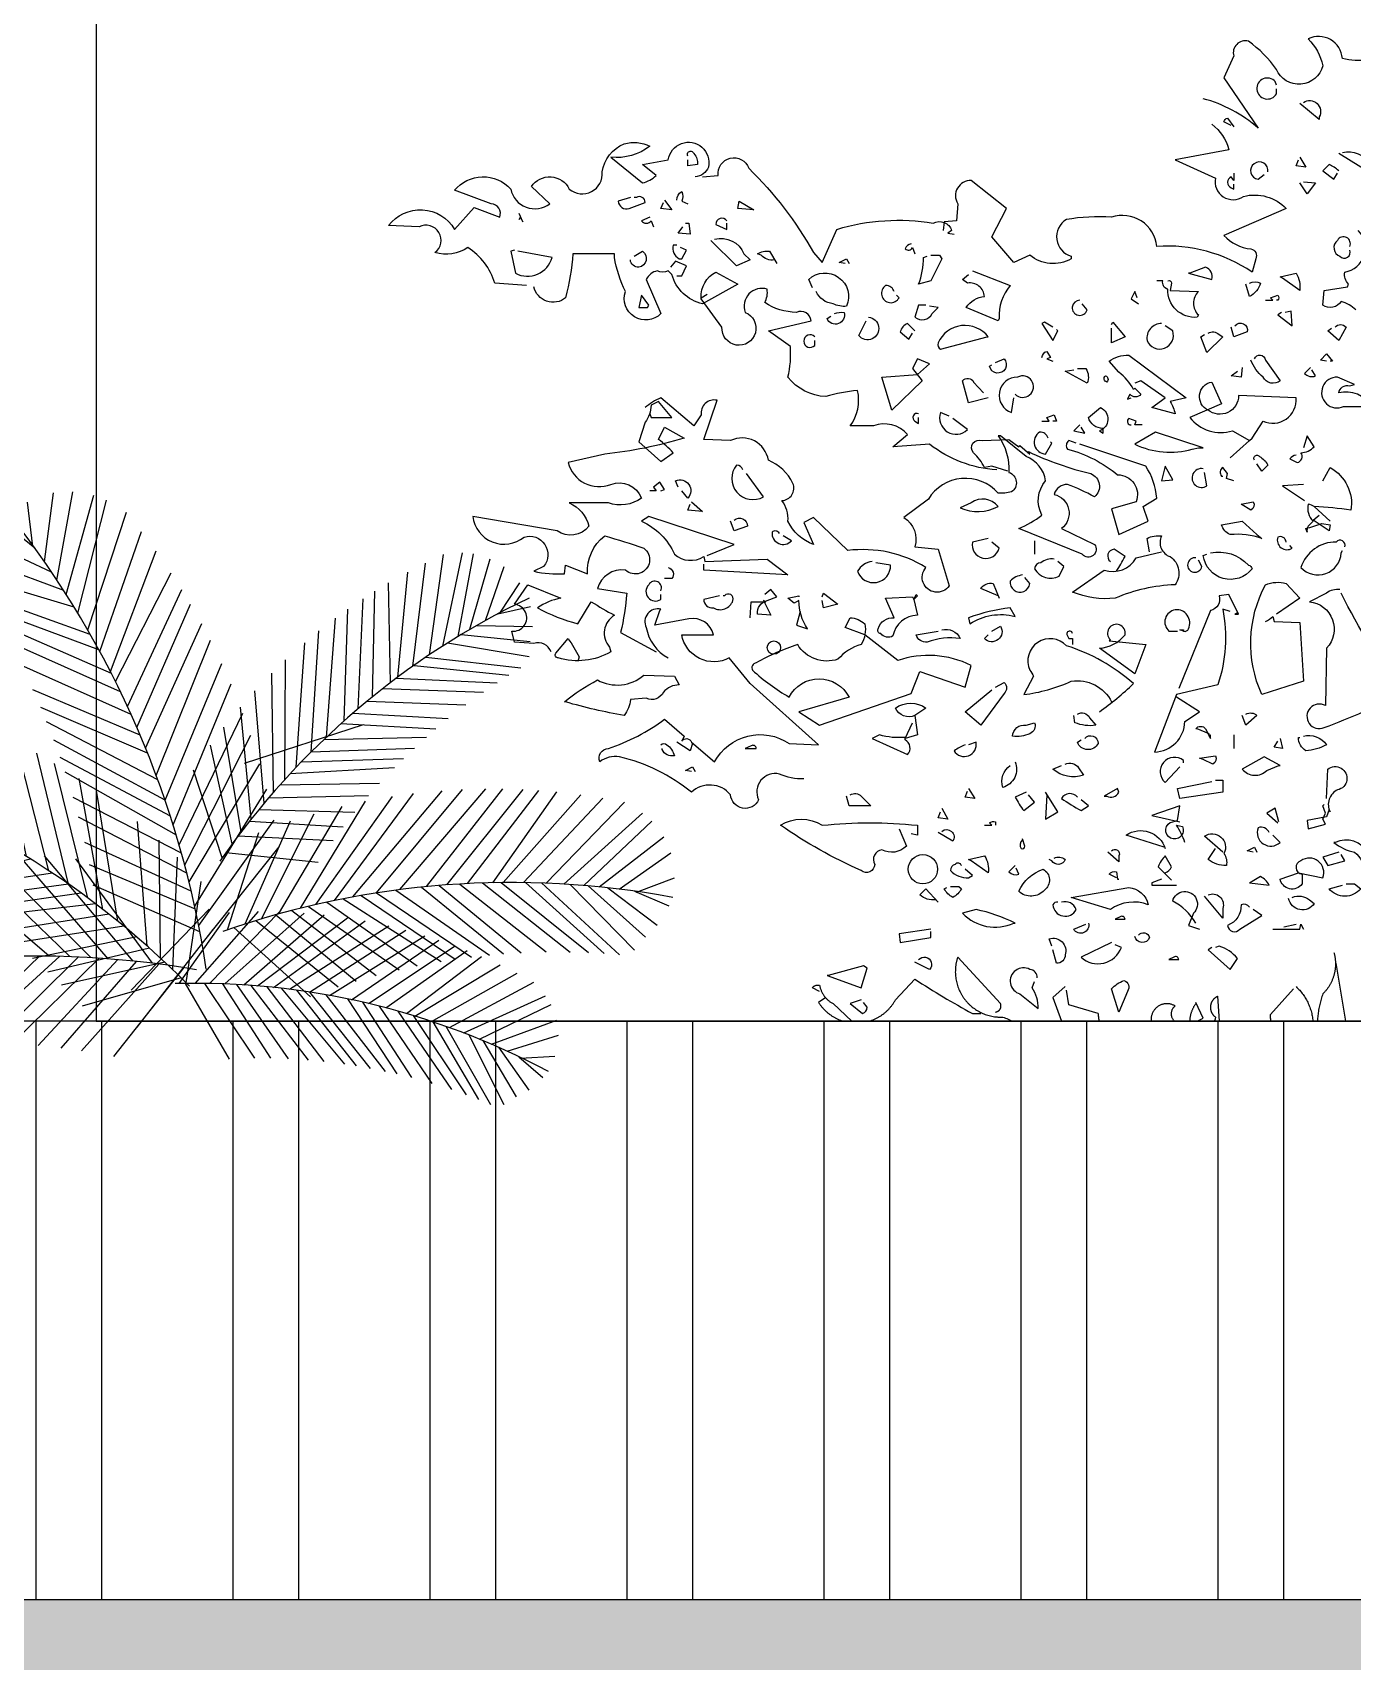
# Model space of a CAD drawing. Header units: millimetres. Extents: x -100356 to 314685, y 446 to 1273965.
# Drawn here: x 204321 to 206834, y 121486 to 124587 of the extents above; entities that cross this region are included whole.
import ezdxf
from ezdxf.xclip import XClip

# ---------------------------------------------------------------- set-up
doc = ezdxf.new("R2010")
doc.units = ezdxf.units.MM
doc.header["$XCLIPFRAME"] = 2
doc.linetypes.add('section$0$CENTER', pattern=[2, 1.25, -0.25, 0.25, -0.25])
for name, color, linetype, lineweight in [('@LOUVER', 35, 'Continuous', 13), ('section$0$A-_FLORLEVL_E', 7, 'Continuous', 5), ('section$0$NKC_TRUC', 8, 'section$0$CENTER', 13)]:
    doc.layers.add(name, color=color, linetype=linetype, lineweight=lineweight)
doc.layers.add('NAM', color=3, linetype='Continuous')
doc.layers.add('section$0$植栽2', color=74, linetype='Continuous')

# ---------------------------------------------------------------- blocks, each defined once
blk = doc.blocks.new('section$0$grid section')
at = {"layer": 'section$0$NKC_TRUC', "ltscale": 300}
blk.add_line((-141943.9, 93800), (0, 93800), dxfattribs=at)
blk = doc.blocks.new('section$0$A$C07C5541A')
for points in [[(1479.7, 2027.7), (1499.6, 2062.6, 0.4142), (1451.5, 2065.9), (1423.2, 2112.4), (1444.8, 2115.8, 0.632828), (1444.8, 2147.3, -0.40065), (1395, 2178.9, 0.39888), (1363.4, 2155.6, -0.226822), (1297, 2144, 0.526016), (1250.5, 2170.6, -0.14093), (1270.4, 2134, -0.7155), (1207.3, 2129, 0.08844), (1169.1, 2167.2, 0.586365), (1149.2, 2147.3), (1135.9, 2117.4), (1182.4, 2049.3, 0.11319), (1107.7, 2089.2)], [(1207.3, 2107.5), (1205.7, 2112.4, 3.111221), (1207.3, 2095.8), (1207.3, 2102.5)], [(1243.9, 2084.2, -0.780762), (1265.5, 2064.3), (1265.5, 2061), (1238.9, 2082.5)], [(1145.9, 2052.6), (1135.9, 2057.6, -0.333328), (1140.9, 2062.6), (1149.2, 2051)], [(1119.3, 2054.3, -0.180573), (1142.6, 2019.4), (1069.5, 2006.1), (1124.3, 1981.2, 0.677032), (1162.5, 1956.3, -0.272293), (1220.6, 1939.7), (1135.9, 1903.2, 0.183273), (1172.5, 1884.9, -0.5), (1179.1, 1871.6), (1174.1, 1853.4, 0.168274), (1044.6, 1888.2, 0.47821), (983.1, 1928.1, 0.058609), (921.7, 1924.8, 0.658524), (928.3, 1875), (928.3, 1871.6, -0.321259), (871.9, 1876.6), (850.3, 1866.6), (820.4, 1901.5), (840.3, 1939.7), (792.2, 1977.9, 0.593628), (773.9, 1946.4), (772.2, 1923.1), (755.6, 1921.5), (754, 1909.8)], [(187.7, 1835.1), (144.5, 1838.4, 0.18132), (107.9, 1886.6, -0.222809), (63.1, 1879.9, 0.92424), (41.5, 1914.8), (0, 1916.5, -0.535751), (89.7, 1911.5), (116.3, 1941.4), (151.1, 1928.1, 0.514618), (139.5, 1946.4), (89.7, 1964.6, -0.456436), (166.1, 1966.3, 0.554962), (219.2, 1946.4), (194.3, 1969.6, -0.578247), (245.8, 1966.3, 0.670883), (290.6, 1989.5, -0.267303), (320.5, 2027.7, -0.193405), (355.4, 2024.4, -0.188828), (302.3, 2009.5), (345.4, 1974.6, 0.119873), (363.7, 1984.6), (345.4, 1999.5), (380.3, 2006.1, -1.034943), (435.1, 1996.2, -0.28447), (416.8, 1982.9)], [(406.9, 2011.1, -1.132782), (415.2, 2014.5, -0.21463), (420.2, 1999.5), (406.9, 1997.8), (406.9, 2006.1)], [(1297, 2016.1, -0.293701), (1335.2, 2001.2), (1343.5, 1996.2, -0.309357), (1321.9, 1996.2), (1292, 2014.5)], [(426.8, 1982.9), (448.4, 1984.6, -0.897705), (489.9, 1994.5, -0.070908), (577.9, 1879.9), (589.6, 1866.6), (609.5, 1911.5, -0.115967), (740.7, 1919.8, -0.489075), (765.6, 1909.8), (760.6, 1906.5), (768.9, 1904.8)], [(1195.7, 1989.5, 2.442245), (1182.4, 1979.6), (1190.7, 1986.2)], [(1292, 1991.2, 0.090164), (1278.8, 1999.5), (1270.4, 1991.2), (1285.4, 1979.6), (1290.4, 1987.9)], [(1149.2, 1987.9), (1149.2, 1977.9), (1145.9, 1982.9, 0.672394), (1145.9, 1968), (1149.2, 1966.3), (1149.2, 1972.9)], [(328.8, 1954.7), (312.2, 1949.7, 0.461777), (327.2, 1939.7), (348.8, 1948, 0.618027), (337.1, 1954.7), (333.8, 1954.7)], [(391.9, 1951.3, -0.276978), (398.6, 1963, -0.265564), (398.6, 1949.7), (406.9, 1946.4)], [(1315.3, 1801.9, 0.120438), (1295.4, 1813.5, -0.439896), (1270.4, 1808.5), (1272.1, 1828.5), (1303.7, 1833.4), (1305.3, 1836.8, -0.236053), (1300.3, 1853.4, 0.610992), (1318.6, 1909.8, -0.169403)], [(355.4, 1928.1), (343.8, 1923.1, 0.5), (357.1, 1923.1), (360.4, 1914.8)], [(460, 1923.1, 0.741867), (445.1, 1918.1), (460, 1911.5), (460, 1919.8)], [(171.1, 1883.3), (166.1, 1881.6), (172.7, 1851.7, 0.471497), (222.5, 1873.3), (176, 1881.6)], [(391.9, 1889.9), (386.9, 1889.9, 0.362045), (395.3, 1871.6), (398.6, 1871.6), (405.2, 1883.3), (396.9, 1886.6)], [(443.4, 1898.2, -0.369919), (483.3, 1878.3), (491.6, 1870), (473.3, 1861.7), (438.4, 1896.5)], [(710.8, 1891.6, 0.343094), (702.5, 1884.9, 0.489075), (712.4, 1886.6), (715.8, 1878.3)], [(1307, 1888.2, 0.967209), (1290.4, 1896.5, 0.602081), (1293.7, 1875, 0.854492), (1307, 1883.3)], [(425.1, 1818.5, -0.294952), (445.1, 1853.4), (475, 1836.8), (426.8, 1810.2, -0.272903), (385.3, 1850), (380.3, 1855, -0.224854), (365.4, 1855, 0.236053), (350.4, 1843.4), (370.3, 1796.9, -0.799362), (322.2, 1826.8, -0.076996), (307.2, 1873.3), (307.2, 1878.3), (250.8, 1878.3, -0.045212), (240.8, 1818.5, -0.563461), (197.6, 1833.4)], [(333.8, 1875), (345.4, 1881.6, -0.677032), (340.4, 1860, -0.4142), (328.8, 1870)], [(524.8, 1870, -0.265564), (506.5, 1876.6), (501.5, 1878.3, -0.162277), (518.1, 1881.6), (528.1, 1865)], [(737.4, 1876.6), (749, 1876.6), (752.3, 1871.6), (737.4, 1841.7), (720.8, 1836.8, 0.088013), (727.4, 1873.3), (732.4, 1875)], [(576.3, 1831.8), (571.3, 1843.4, -0.817078), (622.8, 1806.9, -0.140045), (604.5, 1810.2, -0.257141), (581.3, 1826.8)], [(793.8, 1855), (845.3, 1835.1, 0.200378), (830.4, 1790.3), (828.7, 1786.9), (785.5, 1805.2, -0.236053), (810.4, 1820.1, 0.432068), (787.2, 1838.4), (780.5, 1843.4), (788.8, 1850)], [(1059.5, 1841.7, -0.618027), (1064.5, 1838.4), (1062.9, 1828.5), (1101.1, 1826.8, 0.422043), (1101.1, 1795.2), (1099.4, 1791.9, -0.447098), (1059.5, 1830.1, -0.4142), (1052.9, 1841.7), (1044.6, 1841.7)], [(1089.4, 1851.7), (1087.8, 1851.7), (1119.3, 1843.4, 0.4142), (1111, 1860), (1089.4, 1851.7)], [(1170.8, 1838.4, -0.224854), (1185.8, 1838.4, -0.190704), (1170.8, 1820.1), (1165.8, 1836.8)], [(1215.6, 1845.1), (1212.3, 1846.7), (1233.9, 1851.7, -0.18132), (1238.9, 1828.5), (1215.6, 1845.1)], [(827, 1584.3, -0.149078), (735.7, 1619.2, -0.00444), (685.9, 1615.9), (705.8, 1632.5, 0.319336), (659.3, 1644.1), (627.8, 1644.1, 0.219635), (637.7, 1692.3, 0.051575), (594.5, 1684, -0.218246), (543.1, 1710.5, 0.076462), (546.4, 1752.1), (516.5, 1773.6), (574.6, 1786.9, 0.514618), (554.7, 1798.6, -0.140793), (511.5, 1811.8, 0.162277), (514.8, 1830.1, 0.621933), (484.9, 1798.6, -1.976807), (453.4, 1778.6), (425.1, 1816.8), (425.1, 1818.5), (433.4, 1823.5)], [(687.5, 1826.8, 0.355026), (675.9, 1835.1, 1.285156), (694.2, 1818.5), (690.9, 1821.8)], [(1192.4, 1815.2), (1202.4, 1815.2), (1199, 1818.5), (1209, 1821.8, -0.5), (1209, 1815.2), (1207.3, 1815.2)], [(606.2, 1796.9, -0.123093), (619.4, 1798.6, -0.962967), (596.2, 1790.3), (601.2, 1793.6)], [(730.7, 1808.5), (720.8, 1808.5), (715.8, 1791.9, 0.482147), (739, 1796.9), (747.3, 1805.2), (735.7, 1806.9)], [(940, 1815.2, 2), (949.9, 1801.9), (943.3, 1810.2)], [(652.7, 1791.9, -1.503723), (639.4, 1767), (649.3, 1786.9)], [(715.8, 1773.6), (705.8, 1783.6, 0.236053), (695.8, 1772), (707.5, 1762), (712.4, 1770.3)], [(813.8, 1765.3), (815.4, 1765.3, 0.568604), (747.3, 1757, 0.4142), (750.6, 1748.7), (813.8, 1765.3)], [(1051.2, 1783.6, 0.45929), (1031.3, 1760.4, 0.975906), (1066.2, 1773.6), (1056.2, 1780.3)], [(1150.9, 1780.3, -0.819794), (1167.5, 1772), (1149.2, 1765.3), (1145.9, 1778.6)], [(1287.1, 1778.6, -0.449051), (1302, 1778.6), (1292, 1760.4), (1277.1, 1773.6), (1282.1, 1777)], [(579.6, 1765.3, 2.578323), (579.6, 1753.7), (579.6, 1760.4)], [(1114.3, 1770.3, -0.323349), (1129.3, 1768.7), (1134.3, 1765.3), (1112.7, 1743.8), (1104.4, 1765.3), (1109.4, 1768.7)], [(825.4, 1730.5), (837, 1735.5, -1.333328), (817.1, 1725.5), (820.4, 1727.1)], [(888.5, 1737.1, -0.343094), (895.1, 1745.4), (900.1, 1737.1), (895.1, 1735.5), (903.4, 1732.1)], [(1014.7, 1695.6), (1013, 1693.9, 0.099014), (993.1, 1717.2), (979.8, 1732.1, -0.17128), (1006.4, 1740.4), (1084.4, 1682.3), (1062.9, 1677.3, -0.07106), (1069.5, 1660.7), (1037.9, 1669), (1056.2, 1682.3), (1023, 1705.6), (1014.7, 1702.2)], [(1177.4, 1735.5, -0.780762), (1192.4, 1733.8), (1212.3, 1705.6, -0.482147), (1189.1, 1710.5, -0.128281), (1172.5, 1733.8)], [(815.4, 1682.3), (788.8, 1675.7), (780.5, 1705.6, -0.548935), (795.5, 1703.9), (808.8, 1689)], [(851.9, 1687.3, 2), (855.3, 1710.5, 0.855453), (847, 1662.4), (850.3, 1682.3)], [(936.6, 1722.2), (948.3, 1722.2, -0.242432), (949.9, 1702.2), (920, 1718.8), (931.7, 1720.5)], [(976.5, 1703.9, -0.618027), (974.8, 1712.2, -0.618027), (976.5, 1703.9)], [(1253.8, 1723.8), (1245.5, 1715.5, 0.302765), (1260.5, 1712.2), (1255.5, 1720.5)], [(1313.6, 1700.6), (1290.4, 1710.5, 1.275894), (1298.7, 1670.7), (1336.9, 1670.7, 0.324829), (1292, 1689, -0.439896), (1307, 1698.9), (1313.6, 1700.6)], [(1014.7, 1695.6), (1023, 1687.3, -0.489075), (1008.1, 1687.3), (1004.7, 1680.6), (1009.7, 1682.3)], [(1114.3, 1665.7, -0.730225), (1119.3, 1703.9), (1132.6, 1674), (1089.4, 1655.7, 0.310577), (1147.6, 1637.5), (1170.8, 1624.2), (1174.1, 1627.5), (1189.1, 1650.8, 0.580322), (1233.9, 1682.3), (1155.9, 1685.6, -0.629608), (1114.3, 1665.7)], [(355.4, 1660.7), (357.1, 1655.7), (385.3, 1655.7), (367, 1677.3), (357.1, 1672.3, -0.15036), (348.8, 1649.1), (340.4, 1622.5), (370.3, 1596), (386.9, 1607.6, 0.055374), (367, 1625.8), (375.3, 1642.5), (401.9, 1627.5, -0.047333), (293.9, 1605.9), (244.1, 1594.3, 0.443146), (302.3, 1564.4, -0.4142), (343.8, 1546.1, -0.249512), (298.9, 1539.5), (245.8, 1539.5, -0.232986), (272.4, 1507.9, -0.401794), (229.2, 1501.3), (114.6, 1521.2, 0.594254), (184.3, 1493, -0.75), (210.9, 1453.1), (197.6, 1446.5, 0.076462), (239.1, 1443.2), (240.8, 1454.8), (270.7, 1443.2, -0.250702), (293.9, 1494.6, -0.017838), (347.1, 1478, -1.06012), (322.2, 1448.1, 0.374222), (284, 1423.2), (323.8, 1416.6, -0.040161), (315.5, 1363.4), (363.7, 1336.9)], [(842, 1582.7), (820.4, 1589.3), (810.4, 1587.6, 0.08429), (795.5, 1607.6, -0.803635), (807.1, 1624.2), (843.6, 1625.8), (856.9, 1615.9), (858.6, 1617.5), (871.9, 1605.9), (870.2, 1609.2, 0.051575), (954.9, 1579.3, -0.573578), (959.9, 1547.8, 0.04158), (923.4, 1564.4, 0.367569), (905.1, 1551.1, -0.631073), (915.1, 1504.6), (959.9, 1483, -1), (943.3, 1469.7), (856.9, 1504.6, 0.062256), (888.5, 1522.9, -0.318115), (893.5, 1569.4, 0.270126), (866.9, 1602.6), (832, 1630.8), (828.7, 1630.8, -0.17128), (843.6, 1581, -0.618027), (847, 1554.4, -0.082748), (828.7, 1552.8, 0.506699), (734, 1544.5), (700.8, 1519.6, -0.333328), (715.8, 1479.7), (747.3, 1476.4), (762.3, 1426.6, -1.053284), (730.7, 1451.5, 0.173203), (624.4, 1474.7), (577.9, 1519.6), (564.6, 1512.9), (577.9, 1483, -0.202301), (543.1, 1514.6, 0.178345), (534.8, 1542.8, 0.535172), (549.7, 1566.1, 0.178864), (516.5, 1597.6, 0.5), (465, 1624.2), (428.5, 1625.8), (446.7, 1679, 0.528015), (425.1, 1659.1), (415.2, 1644.1), (370.3, 1682.3, 0.078461), (348.8, 1669)], [(762.3, 1657.4), (750.6, 1662.4, 0.789307), (787.2, 1639.1), (767.3, 1654.1)], [(971.5, 1640.8, -0.339493), (951.6, 1655.7), (968.2, 1669, -0.683197), (966.5, 1637.5), (971.5, 1634.1), (971.5, 1640.8)], [(720.8, 1660.7, 0.953506), (715.8, 1650.8), (720.8, 1647.4), (720.8, 1655.7)], [(1024.7, 1645.8), (1014.7, 1645.8), (1016.4, 1650.8), (1006.4, 1654.1, 0.618027), (1008.1, 1645.8), (1009.7, 1645.8)], [(896.8, 1627.5, 0.355026), (885.2, 1635.8, 0.727982), (893.5, 1605.9), (901.8, 1620.9), (900.1, 1622.5)], [(935, 1620.9), (925, 1624.2, 0.442368), (923.4, 1612.6, -0.106598), (991.4, 1577.7, -0.5336), (1016.4, 1541.1), (983.1, 1531.2), (993.1, 1496.3), (1033, 1514.6), (1026.3, 1534.5), (1044.6, 1546.1, 0.126938), (1029.6, 1589.3), (940, 1619.2)], [(1101.1, 1614.2), (1107.7, 1614.2), (1042.9, 1635.8), (1014.7, 1619.2, 0.179413), (1092.8, 1612.6), (1101.1, 1614.2)], [(1233.9, 1604.3, 0.236053), (1225.6, 1599.3), (1235.6, 1594.3, 0.535172), (1240.6, 1607.6, 0.184647), (1258.8, 1615.9), (1248.9, 1630.8), (1243.9, 1614.2)], [(1177.4, 1597.6, -1), (1184.1, 1602.6, -0.155243), (1195.7, 1591), (1187.4, 1582.7), (1180.8, 1592.6)], [(481.6, 1584.3, 0.343094), (473.3, 1591, 0.834564), (509.8, 1547.8), (486.6, 1579.3)], [(1107.7, 1586, 1.49321), (1112.7, 1562.7), (1109.4, 1581)], [(1149.2, 1569.4), (1139.3, 1572.7), (1140.9, 1579.3), (1134.3, 1587.6, 0.442368), (1132.6, 1576), (1134.3, 1576)], [(1270.4, 1569.4), (1280.4, 1587.6, -0.316086), (1308.6, 1529.5, 0.02652), (1258.8, 1534.5, 0.07106), (1250.5, 1537.8, 0.265564), (1257.2, 1514.6), (1250.5, 1507.9, 0.162277), (1248.9, 1499.6), (1247.2, 1504.6, 0.015137), (1268.8, 1511.3), (1280.4, 1509.6), (1278.8, 1501.3), (1257.2, 1516.2), (1265.5, 1522.9)], [(393.6, 1561.1), (390.3, 1569.4, -0.838196), (406.9, 1546.1), (398.6, 1556.1)], [(777.2, 1532.8, 0.224854), (828.7, 1534.5, 0.4142), (792.2, 1539.5), (777.2, 1532.8)], [(1159.2, 1537.8), (1175.8, 1541.1, -0.4142), (1172.5, 1529.5), (1159.2, 1537.8)], [(433.4, 1468.1), (470, 1483), (353.7, 1521.2), (343.8, 1514.6, -0.189194), (388.6, 1469.7, 0.331253), (428.5, 1466.4), (430.1, 1459.8), (514.8, 1463.1), (543.1, 1441.5), (428.5, 1448.1), (428.5, 1456.4)], [(470, 1516.2, -0.630219), (488.3, 1507.9), (470, 1501.3), (465, 1514.6)], [(1180.8, 1496.3), (1187.4, 1491.3, 0.105927), (1144.2, 1496.3, -0.219635), (1132.6, 1509.6), (1160.8, 1514.6), (1180.8, 1496.3)], [(531.4, 1498, 0.489075), (521.5, 1499.6, 0.716583), (548, 1488), (536.4, 1494.6)], [(815.4, 1491.3), (793.8, 1486.3, 0.968002), (830.4, 1478), (820.4, 1486.3)], [(1034.6, 1473.1), (1031.3, 1491.3, -0.140045), (1051.2, 1494.6, 0.45993), (1062.9, 1466.4, -0.419449), (1069.5, 1428.2, 0.092926), (988.1, 1409.9, -0.129364), (930, 1418.3), (973.2, 1448.1, 0.362045), (1016.4, 1464.8), (1051.2, 1473.1)], [(1220.6, 1486.3, 0.5), (1209, 1493, 0.703491), (1228.9, 1478), (1225.6, 1481.4)], [(1300.3, 1479.7, 0.831802), (1288.7, 1486.3, 0.332077), (1240.6, 1451.5, 0.657257), (1295.4, 1471.4), (1297, 1474.7)], [(905.1, 1463.1, 0.205246), (886.8, 1458.1, 0.4142), (878.5, 1449.8, 0.394608), (911.7, 1439.8), (918.4, 1453.1), (910.1, 1459.8)], [(989.8, 1446.5, 0.010635), (1001.4, 1466.4), (986.5, 1476.4, 0.697281), (981.5, 1459.8)], [(1097.7, 1464.8, 2.314423), (1106, 1453.1), (1101.1, 1461.4)], [(1117.7, 1471.4, -0.272293), (1169.1, 1454.8, -0.333328), (1174.1, 1449.8, -0.666397), (1107.7, 1468.1), (1112.7, 1469.7)], [(380.3, 1451.5, -0.535172), (385.3, 1436.5), (375.3, 1436.5)], [(657.6, 1459.8, 0.236053), (637.7, 1446.5, 0.857101), (682.6, 1454.8), (662.6, 1458.1)], [(861.9, 1441.5, 0.173203), (845.3, 1433.2, 1), (871.9, 1429.9), (865.2, 1438.2)], [(220.9, 1336.9, 0.402542), (197.6, 1348.5), (171.1, 1350.2), (167.7, 1365.1, 1.012268), (171.1, 1401.6), (189.3, 1428.2), (234.2, 1409.9, 0.108231), (202.6, 1396.7, 0.057495), (257.4, 1375.1), (275.7, 1405, 0.016647), (307.2, 1386.7, 0.476532), (300.6, 1343.5), (302.3, 1336.9, -0.204269), (230.8, 1328.6, -0.618027), (227.5, 1335.2), (244.1, 1355.1, -0.040466), (259.1, 1330.2), (257.4, 1323.6)], [(370.3, 1419.9, 0.967209), (353.7, 1428.2, 0.904984), (370.3, 1408.3), (370.3, 1414.9)], [(491.6, 1383.4), (493.2, 1405), (513.2, 1405), (509.8, 1406.6), (519.8, 1386.7), (501.5, 1388.4, -0.367569), (514.8, 1406.6), (528.1, 1411.6), (519.8, 1421.6), (511.5, 1414.9)], [(828.7, 1413.3), (805.4, 1423.2, -0.302765), (822.1, 1429.9), (830.4, 1409.9)], [(1192.4, 1378.4, 0.090164), (1202.4, 1385), (1204, 1378.4), (1238.9, 1376.7), (1243.9, 1297), (1187.4, 1278.8, -0.233078), (1192.4, 1428.2, -0.17128), (1220.6, 1429.9), (1238.9, 1409.9), (1207.3, 1388.4)], [(1293.7, 1421.6, 0.205246), (1275.4, 1416.6), (1252.2, 1405, -0.624557), (1275.4, 1341.9), (1273.8, 1263.8, 1.612503), (1272.1, 1233.9, 0.02623), (1378.4, 1280.4, -0.042603), (1295.4, 1416.6)], [(564.6, 1164.2, -0.116058), (531.4, 1170.8, 0.630219), (503.2, 1135.9, -0.781662), (465, 1142.6, 0.436066), (411.9, 1145.9, 0.116776), (313.9, 1194.1, 0.212204), (287.3, 1187.4, -0.514618), (298.9, 1205.7, 0.086166), (375.3, 1245.5), (401.9, 1222.3), (398.6, 1215.6, -0.618027), (411.9, 1214), (443.4, 1187.4, -0.444), (544.7, 1212.3), (584.6, 1210.7), (491.6, 1293.7), (463.3, 1328.6, -0.507645), (398.6, 1360.1), (441.8, 1360.1, 0.40921), (408.5, 1381.7), (362, 1373.4), (368.7, 1393.3), (370.3, 1395, 0.634888), (350.4, 1370.1, 0.233185), (380.3, 1328.6)], [(450.1, 1413.3), (428.5, 1408.3, 0.463791), (441.8, 1396.7, 0.468369), (468.3, 1406.6, 0.831802), (456.7, 1413.3), (455, 1413.3)], [(559.7, 1391.7), (554.7, 1373.4), (569.6, 1368.4, -0.148178), (558, 1406.6), (551.4, 1403.3), (543.1, 1409.9), (558, 1413.3), (558, 1411.6)], [(714.1, 1408.3), (719.1, 1386.7, 0.363541), (685.9, 1358.5, -0.369919), (669.3, 1361.8, -0.618027), (665.9, 1368.4, -0.357574), (687.5, 1383.4), (675.9, 1409.9), (712.4, 1411.6), (714.1, 1408.3), (717.4, 1414.9), (719.1, 1413.3), (714.1, 1408.3)], [(790.5, 1375.1, -0.214951), (851.9, 1385), (845.3, 1396.7, 0.05574), (788.8, 1383.4), (790.5, 1375.1)], [(1154.2, 1390), (1150.9, 1388.4), (1155.9, 1388.4), (1142.6, 1414.9), (1129.3, 1413.3, -0.457672), (1117.7, 1393.3), (1074.5, 1287.1)], [(647.7, 1360.1), (621.1, 1370.1), (627.8, 1383.4, -0.162277), (647.7, 1375.1, -0.18132), (642.7, 1346.8, 0.147141), (611.1, 1326.9, -0.350769), (556.3, 1346.8, 0.052475), (499.9, 1321.9, 0.535172), (494.9, 1312, 0.055542), (544.7, 1275.4, -0.612427), (626.1, 1275.4), (558, 1255.5), (586.2, 1237.2), (710.8, 1280.4), (722.4, 1310.3), (783.9, 1288.7), (792.2, 1318.6, 0.197311), (692.5, 1325.3), (647.7, 1360.1)], [(979.8, 1351.8), (1029.6, 1346.8), (1014.7, 1307), (966.5, 1341.9, 0.213303), (1001.4, 1360.1, 1.704361), (981.5, 1353.5), (979.8, 1351.8)], [(1144.2, 1391.7), (1134.3, 1395, -0.128494), (1127.6, 1292), (1071.2, 1278.8), (1041.3, 1200.7, 0.400543), (1082.8, 1242.2), (1102.7, 1255.5), (1071.2, 1275.4)], [(1081.1, 1365.1, 0.4142), (1087.8, 1368.4, 0.265564), (1086.1, 1386.7, 1.142181), (1061.2, 1365.1), (1072.8, 1365.1)], [(752.3, 1366.8, -0.375732), (777.2, 1355.1, 0.123093), (732.4, 1350.2, -0.364258), (717.4, 1360.1), (747.3, 1365.1)], [(820.4, 1365.1), (832, 1371.8, -0.914551), (810.4, 1355.1), (815.4, 1360.1)], [(966.5, 1255.5, 0.037674), (1013, 1293.7, 0.104523), (921.7, 1345.2, 0.846619), (871.9, 1312, -0.062256), (876.9, 1303.7), (863.6, 1278.8, 0.077942), (928.3, 1297, -0.329193), (983.1, 1268.8)], [(930, 1361.8, 1.418991), (923.4, 1358.5), (925, 1355.1), (930, 1355.1), (930, 1346.8)], [(240.8, 1268.8), (239.1, 1268.8, -0.051575), (284, 1298.7, 0.312622), (347.1, 1305.3), (388.6, 1303.7), (395.3, 1292, 0.218246), (373.7, 1282.1, -0.4142), (350.4, 1273.8), (328.8, 1272.1, -0.148804), (320.5, 1250.5, -0.0289), (240.8, 1268.8)], [(825.4, 1288.7), (837, 1295.4, -0.449051), (837, 1280.4), (805.4, 1237.2), (783.9, 1255.5), (820.4, 1285.4)], [(715.8, 1250.5, -0.4142), (689.2, 1260.5, -0.32045), (730.7, 1260.5), (715.8, 1250.5)], [(848.6, 1222.3, -0.45993), (866.9, 1237.2), (878.5, 1240.6, -0.4142), (871.9, 1225.6, -0.140045), (848.6, 1222.3)], [(936.6, 1252.2, -0.442368), (953.3, 1247.2), (961.6, 1237.2, -0.140045), (933.3, 1240.6), (931.7, 1250.5)], [(1165.8, 1252.2, -0.323349), (1180.8, 1250.5), (1165.8, 1237.2), (1160.8, 1250.5)], [(702.5, 1220.6, -0.090164), (667.6, 1223.9), (657.6, 1219), (705.8, 1197.4, 0.482834), (702.5, 1217.3), (702.5, 1219)], [(946.6, 1219, -0.72995), (964.9, 1212.3, -0.648468), (936.6, 1214), (941.6, 1217.3)], [(1099.4, 1232.3), (1097.7, 1232.3, -0.5), (1111, 1232.3), (1117.7, 1219), (1117.7, 1223.9), (1116, 1222.3), (1116, 1225.6), (1099.4, 1232.3)], [(1243.9, 1222.3, -0.315216), (1275.4, 1210.7, -0.119873), (1247.2, 1202.4, -0.253922), (1237.2, 1220.6), (1238.9, 1220.6)], [(370.3, 1210.7, -0.4142), (378.6, 1210.7, -0.162277), (388.6, 1195.7, -0.362045), (372, 1204), (372, 1205.7)], [(486.6, 1205.7), (499.9, 1205.7, 0.618027), (493.2, 1209), (484.9, 1205.7), (486.6, 1205.7)], [(783.9, 1210.7, 0.038391), (768.9, 1202.4, 0.836487), (798.8, 1214), (788.8, 1210.7)], [(851.9, 1187.4, -0.445358), (835.3, 1152.5, -0.333328), (845.3, 1182.4)], [(920, 1184.1, -0.401794), (938.3, 1179.1), (944.9, 1169.1, -0.263626), (903.4, 1177.4), (915.1, 1182.4)], [(1081.1, 1185.8), (1081.1, 1189.1, 0.996338), (1056.2, 1159.2), (1076.1, 1180.8)], [(1107.7, 1190.7), (1102.7, 1192.4), (1124.3, 1195.7, -0.4142), (1121, 1184.1), (1107.7, 1190.7)], [(1210.7, 1182.4), (1212.3, 1182.4), (1190.7, 1194.1), (1160.8, 1177.4, 0.449051), (1194.1, 1175.8), (1210.7, 1182.4)], [(1275.4, 1137.6), (1277.1, 1177.4, -1.2724), (1290.4, 1149.2, 0.433731), (1280.4, 1119.3), (1278.8, 1122.6), (1275.4, 1112.7), (1248.9, 1107.7), (1250.5, 1096.1), (1273.8, 1102.7), (1270.4, 1109.4), (1273.8, 1117.7), (1270.4, 1127.6), (1272.1, 1129.3)], [(627.8, 1142.6, -0.323349), (642.7, 1140.9), (656, 1127.6), (626.1, 1127.6), (622.8, 1140.9)], [(866.9, 1145.9), (851.9, 1139.3, 0.023788), (863.6, 1121), (878.5, 1132.6), (870.2, 1142.6)], [(936.6, 1139.3, 0.535172), (915.1, 1137.6, 0.023788), (941.6, 1121), (951.6, 1127.6), (941.6, 1135.9)], [(976.5, 1140.9, 0.4142), (993.1, 1145.9), (991.4, 1150.9), (973.2, 1140.9), (976.5, 1140.9)], [(694.2, 1096.1), (704.1, 1072.8, -0.33432), (670.9, 1067.8, 0.535172), (661, 1047.9, -0.630219), (642.7, 1039.6, -0.047501), (533.1, 1101.1, -0.294113), (589.6, 1101.1, -0.051315), (719.1, 1101.1), (719.1, 1087.8), (710.8, 1089.4)], [(1082.8, 1077.8, 0.080856), (1071.2, 1101.1), (1079.5, 1099.4, -2.850769), (1066.2, 1106), (1072.8, 1107.7), (1076.1, 1127.6), (1037.9, 1114.3), (1076.1, 1106)], [(752.3, 1092.8, -0.882782), (767.3, 1079.5), (747.3, 1091.1)], [(810.4, 1101.1), (820.4, 1101.1), (817.1, 1104.4, -0.236053), (825.4, 1106), (825.4, 1101.1)], [(1054.6, 1071.2), (1003.1, 1087.8, -0.498581), (1056.2, 1069.5)], [(1134.3, 1064.5), (1109.4, 1086.1, -0.797821), (1135.9, 1062.9, -0.192581), (1139.3, 1046.3, -0.173203), (1114.3, 1054.6), (1124.3, 1069.5)], [(1197.4, 1091.1, 0.4142), (1182.4, 1097.7, 0.795181), (1212.3, 1077.8), (1202.4, 1087.8)], [(861.9, 1081.1, 0.4142), (860.3, 1069.5, 0.618027), (865.2, 1072.8), (861.9, 1082.8)], [(983.1, 1066.2, -0.872879), (993.1, 1059.5), (993.1, 1051.2), (978.2, 1064.5)], [(1287.1, 1077.8), (1285.4, 1077.8, 0.118973), (1313.6, 1064.5, -0.215668), (1326.9, 1036.3), (1443.2, 1037.9, 0.569794), (1409.9, 1059.5, -0.255783), (1331.9, 1062.9, 0.400162), (1287.1, 1077.8)], [(778.9, 1046.3, 0.618027), (770.6, 1047.9, 0.343094), (763.9, 1039.6, 0.211411), (788.8, 1029.6), (793.8, 1033), (783.9, 1041.3)], [(792.2, 1052.9), (788.8, 1054.6), (810.4, 1059.5, -0.18132), (815.4, 1036.3), (792.2, 1052.9)], [(851.9, 1046.3), (843.6, 1037.9, 0.302765), (856.9, 1034.6), (853.6, 1042.9)], [(890.1, 1041.3, -0.546783), (891.8, 1013, -0.43013), (856.9, 1011.4, -0.209961), (890.1, 1041.3)], [(905.1, 1056.2, -0.323349), (920, 1054.6, -0.639832), (901.8, 1052.9), (898.4, 1054.6)], [(1056.2, 1036.3, 0.199997), (1064.5, 1044.6), (1056.2, 1059.5, 0.105927), (1046.3, 1044.6), (1064.5, 1026.3)], [(1237.2, 1036.3), (1270.4, 1029.6, 0.742538), (1240.6, 1052.9, 0.816528), (1242.2, 1034.6), (1242.2, 1021.3, -0.659393), (1212.3, 1028), (1237.2, 1036.3)], [(989.8, 1029.6), (979.8, 1034.6, -0.302765), (989.8, 1037.9), (991.4, 1028), (993.1, 1028)], [(1174.1, 1024.7), (1170.8, 1023), (1197.4, 1019.7, 0.155243), (1185.8, 1031.3), (1174.1, 1024.7)], [(1302, 1021.3), (1313.6, 1021.3), (1321.9, 1014.7, -0.463791), (1278.8, 1014.7), (1297, 1019.7)], [(744, 999.8, -0.211075), (722.4, 1006.4), (730.7, 1014.7), (747.3, 996.4)], [(763.9, 1018), (775.6, 1018), (778.9, 1014.7, -0.155243), (767.3, 1003.1, -0.155243), (755.6, 1014.7), (758.9, 1016.4)], [(910.1, 996.4, 0.4142), (903.4, 993.1, 0.763794), (935, 986.5, 0.4142), (915.1, 996.4)], [(928.3, 1003.1), (1006.4, 1016.4, -0.329758), (1033, 993.1, 0.250717), (981.5, 986.5), (928.3, 1003.1)], [(1097.7, 968.2, 0.136627), (1066.2, 998.1, -1.340546), (1094.4, 981.5), (1087.8, 964.9), (1102.7, 959.9)], [(1114.3, 1006.4, -0.661377), (1134.3, 988.1), (1134.3, 974.8), (1109.4, 1004.7)], [(1228.9, 1003.1, -0.268112), (1252.2, 999.8), (1258.8, 994.8, -0.669678), (1223.9, 1001.4)], [(850.3, 968.2), (851.9, 968.2, 0.065094), (798.8, 986.5), (780.5, 981.5, 0.322754), (850.3, 968.2)], [(989.8, 973.2), (1001.4, 973.2, 0.618027), (994.8, 976.5), (988.1, 973.2), (989.8, 973.2)], [(1170.8, 989.8, 0.302765), (1159.2, 993.1, -0.323349), (1140.9, 964.9, 0.697281), (1157.5, 959.9), (1187.4, 978.2), (1175.8, 986.5)], [(951.6, 968.2, -0.900253), (931.7, 959.9), (948.3, 966.5)], [(1019.7, 951.6, -0.659393), (1034.6, 948.3, -0.746674), (1014.7, 949.9)], [(901.8, 936.6), (898.4, 946.6, -0.618027), (920, 925, -0.428558), (908.4, 913.4), (903.4, 931.7)], [(983.1, 941.6), (941.6, 921.7, 0.536621), (996.4, 935), (988.1, 938.3)], [(1119.3, 935), (1114.3, 931.7), (1144.2, 905.1), (1154.2, 920, 0.158264), (1129.3, 936.6), (1124.3, 935)], [(720.8, 918.4, -1.013779), (735.7, 905.1), (715.8, 915.1)], [(825.4, 847, 0.5), (832, 858.6), (773.9, 921.7, 0.527451), (835.3, 840.3, -0.289047), (906.8, 749, -0.238373), (910.1, 692.5, 0.023788), (928.3, 611.1, -0.09346), (953.3, 574.6), (930, 568)], [(1062.9, 918.4), (1074.5, 918.4, 0.618027), (1067.8, 921.7), (1061.2, 918.4), (1062.9, 918.4)], [(1285.4, 928.3, -0.276978), (1270.4, 871.9, 0.116058), (1263.8, 812.1, 0.276978), (1302, 744, 0.248367), (1307, 803.8), (1288.7, 913.4)], [(594.5, 866.9), (584.6, 860.3, 0.571198), (689.2, 863.6), (715.8, 891.8, 0.022064), (793.8, 845.3), (805.4, 845.3)], [(881.8, 893.5, 0.4142), (871.9, 905.1, 1.122009), (858.6, 871.9), (883.5, 851.9, 0.147995), (875.2, 880.2), (878.5, 888.5)], [(993.1, 847), (983.1, 878.5, -0.116058), (999.8, 890.1, -0.535172), (1004.7, 875.2), (993.1, 847)], [(586.2, 875.2), (576.3, 880.2, -0.302765), (586.2, 883.5, 0.236053), (604.5, 858.6), (704.1, 763.9, 0.329605), (744, 792.2, -0.336868), (783.9, 757.3), (812.1, 780.5, -0.455032), (818.7, 730.7, -0.229477), (883.5, 704.1), (910.1, 695.8)], [(920, 881.8), (903.4, 866.9), (936.6, 775.6, 0.299255), (964.9, 845.3), (925, 856.9), (921.7, 876.9)], [(1112.7, 632.7), (1129.3, 621.1, 0.350769), (1142.6, 659.3), (1127.6, 868.6, 0.587067), (1124.3, 840.3, -0.463791), (1111, 828.7), (1072.8, 832, -0.562729), (1069.5, 855.3, 0.882782), (1042.9, 822.1), (1102.7, 646), (1099.4, 644.4, -0.475967), (1104.4, 606.2), (1096.1, 606.2), (1102.7, 612.8, -0.083969), (1052.9, 697.5), (1056.2, 702.5, -0.116058), (1039.6, 778.9, 0.267624), (991.4, 830.4, 0.137894), (953.3, 697.5, 0.119873), (981.5, 739), (983.1, 742.3), (989.8, 719.1, -0.588394), (1013, 704.1, 0.050583), (1051.2, 695.8), (1052.9, 689.2), (1008.1, 675.9), (1006.4, 641), (978.2, 641)], [(1233.9, 881.8, -0.418976), (1237.2, 778.9, -0.25), (1199, 843.6), (1230.6, 878.5)], [(642.7, 863.6), (627.8, 858.6), (644.4, 845.3, 0.343094), (651, 853.6), (646, 860.3)], [(1097.7, 858.6, 0.15036), (1089.4, 835.3, 0.618027), (1097.7, 833.7), (1107.7, 838.7), (1097.7, 860.3)]]:
    blk.add_lwpolyline(points, format="xyb")
for points in [[(1238.9, 2009.5), (1247.2, 1996.2), (1233.9, 1997.8), (1237.2, 2006.1)], [(1243.9, 1976.3), (1260.5, 1974.6), (1248.9, 1959.6), (1238.9, 1974.6)], [(375.3, 1951.3), (385.3, 1938.1), (370.3, 1939.7), (373.7, 1948)], [(476.6, 1949.7), (496.6, 1938.1), (475, 1939.7), (476.6, 1949.7)], [(179.4, 1928.1), (177.7, 1924.8), (179.4, 1928.1), (182.7, 1921.5), (177.7, 1933.1)], [(403.6, 1919.8), (408.5, 1919.8), (410.2, 1904.8), (393.6, 1906.5), (400.2, 1914.8)], [(391.9, 1848.4), (398.6, 1848.4), (405.2, 1861.7), (390.3, 1868.3), (383.6, 1860)], [(621.1, 1865), (612.8, 1866.6), (622.8, 1871.6), (626.1, 1865)], [(343.8, 1821.8), (340.4, 1805.2), (352.1, 1805.2), (353.7, 1808.5), (343.8, 1821.8)], [(1018, 1818.5), (1014.7, 1826.8), (1009.7, 1816.8), (1019.7, 1810.2)], [(1214, 1798.6), (1209, 1795.2), (1228.9, 1780.3), (1227.3, 1800.2), (1219, 1798.6)], [(903.4, 1778.6), (891.8, 1785.3), (888.5, 1783.6), (903.4, 1760.4), (910.1, 1773.6), (908.4, 1775.3)], [(983.1, 1782), (984.8, 1785.3), (1001.4, 1765.3), (983.1, 1757), (983.1, 1777)], [(719.1, 1713.9), (735.7, 1728.8), (719.1, 1735.5), (712.4, 1722.2), (725.7, 1705.6), (684.2, 1665.7), (670.9, 1710.5), (719.1, 1713.9)], [(1275.4, 1732.1), (1267.1, 1733.8), (1275.4, 1742.1), (1283.7, 1732.1), (1280.4, 1732.1)], [(1160.8, 1723.8), (1159.2, 1710.5), (1145.9, 1712.2), (1154.2, 1718.8)], [(888.5, 1650.8), (898.4, 1650.8), (895.1, 1655.7), (905.1, 1659.1), (908.4, 1650.8), (903.4, 1650.8)], [(940, 1645.8), (931.7, 1637.5), (946.6, 1634.1), (941.6, 1642.5)], [(1170.8, 1624.2), (1144.2, 1600.9)], [(1056.2, 1589.3), (1051.2, 1569.4), (1066.2, 1571), (1056.2, 1589.3)], [(370.3, 1556.1), (375.3, 1557.8), (368.7, 1567.7), (360.4, 1561.1), (363.7, 1556.1), (355.4, 1556.1)], [(1243.9, 1564.4), (1215.6, 1562.7), (1245.5, 1542.8)], [(411.9, 1541.1), (426.8, 1527.9), (406.9, 1529.5), (410.2, 1537.8)], [(1258.8, 1534.5), (1280.4, 1514.6)], [(878.5, 1488), (878.5, 1469.7)], [(589.6, 1411.6), (591.2, 1416.6), (611.1, 1401.6), (591.2, 1396.7), (589.6, 1406.6)], [(1081.1, 1365.1), (1076.1, 1366.8), (1081.1, 1366.8), (1081.1, 1365.1)], [(715.8, 1250.5), (719.1, 1223.9), (702.5, 1219), (712.4, 1240.6)], [(1149.2, 1223.9), (1149.2, 1205.7)], [(1212.3, 1219), (1215.6, 1205.7), (1204, 1207.3), (1209, 1215.6)], [(413.5, 1212.3), (410.2, 1202.4), (391.9, 1214)], [(411.9, 1174.1), (403.6, 1175.8), (413.5, 1180.8), (416.8, 1174.1)], [(1124.3, 1162.5), (1134.3, 1162.5), (1134.3, 1145.9), (1076.1, 1137.6), (1072.8, 1150.9), (1119.3, 1160.8)], [(788.8, 1150.9), (797.1, 1137.6), (783.9, 1139.3), (787.2, 1147.6)], [(895.1, 1142.6), (893.5, 1109.4), (910.1, 1119.3), (893.5, 1145.9)], [(752.3, 1124.3), (760.6, 1109.4), (747.3, 1111), (750.6, 1119.3)], [(1210.7, 1106), (1205.7, 1124.3), (1194.1, 1117.7), (1209, 1104.4)], [(1175.8, 1064.5), (1167.5, 1066.2), (1177.4, 1071.2), (1180.8, 1064.5)], [(1292, 1064.5), (1270.4, 1057.9), (1277.1, 1046.3), (1300.3, 1052.9), (1295.4, 1061.2)], [(1051.2, 1028), (1037.9, 1023), (1037.9, 1019.7), (1071.2, 1019.7)], [(737.4, 959.9), (694.2, 953.3), (695.8, 941.6), (737.4, 948.3), (737.4, 956.6)], [(1202.4, 959.9), (1238.9, 959.9), (1240.6, 966.5), (1243.9, 959.9)], [(1217.3, 963.2), (1233.9, 966.5)], [(597.9, 896.8), (596.2, 896.8), (642.7, 880.2), (651, 906.8), (646, 910.1), (597.9, 896.8)]]:
    blk.add_lwpolyline(points)
for centre, radius in [((524, 1342.7), 9.13), ((726.6, 1041.3), 19.9)]:
    blk.add_circle(centre, radius)
blk = doc.blocks.new('section$0$A$C2D2A4C73')
for p, q in [((947.3, 1476), (971.3, 1663.5)), ((980.9, 1426.5), (1023.9, 1666.9)), ((1006, 1387.7), (1081.2, 1657)), ((1037.5, 1336.9), (1115.4, 1643.6)), ((915.2, 1518.1), (900.4, 1638.4)), ((1064.6, 1291), (1169.6, 1611)), ((920.7, 1513.6), (833.7, 1583.8)), ((1097.5, 1232.2), (1210.9, 1559)), ((966.4, 1448.1), (798.2, 1526.7)), ((999.1, 1398.4), (783.1, 1478.4)), ((1126, 1178.3), (1250.5, 1505.7)), ((1948.3, 1192), (1982.9, 1472.9)), ((1993.7, 1223.3), (2032.1, 1496.2)), ((2030.1, 1247.2), (2083.5, 1500.6)), ((2071.6, 1273.2), (2113.5, 1498.1)), ((2104, 1292.6), (2159.2, 1484.7)), ((2146.5, 1316.8), (2196.6, 1463.2)), ((1027.6, 1353.2), (764.2, 1432)), ((1140.1, 1150.3), (1291.5, 1445.9)), ((1887.5, 1147.3), (1882.9, 1419)), ((1907.9, 1162.7), (1934.6, 1448)), ((2185.3, 1336.2), (2239.6, 1419.2)), ((1071.5, 1278.8), (772.9, 1385.6)), ((1172.7, 1082.6), (1320.6, 1400.5)), ((1799.7, 1076.6), (1813.4, 1375.7)), ((1839.1, 1109.3), (1845.2, 1396.1)), ((1094.8, 1237.1), (797.5, 1346.7)), ((1198.3, 1025.6), (1344.4, 1361)), ((1762.1, 1043.9), (1772.2, 1347.6)), ((2179.6, 1334.9), (2268.9, 1355)), ((1128.9, 1172.5), (821.5, 1306.8)), ((1222, 969.3), (1374.5, 1308)), ((1672.3, 959.2), (1693.1, 1288.1)), ((1713.9, 999.7), (1738.4, 1323.1)), ((2122.5, 1303.3), (2274.3, 1300.3)), ((1153.8, 1122.4), (848.7, 1259)), ((1251, 894.9), (1398.4, 1262.8)), ((1631.6, 917.5), (1654.6, 1256.1)), ((2043.3, 1255.6), (2265.1, 1218.5)), ((2080.5, 1278.6), (2268, 1259.4)), ((1274.8, 828.1), (1429.2, 1200)), ((1600.1, 883.6), (1602.3, 1209.3)), ((1984.2, 1216.9), (2242, 1187.5)), ((1182.6, 1061), (882.2, 1195.5)), ((1569.4, 849.1), (1565, 1173.3)), ((1903.6, 1159.5), (2177.9, 1147.2)), ((1952, 1194.6), (2209.9, 1167.9)), ((565.4, 845.7), (458.1, 1112.7)), ((609.9, 826.6), (515.3, 1117.8)), ((1207.2, 1004.9), (915, 1128)), ((1296.9, 760.4), (1454.3, 1144.2)), ((1544, 819.4), (1518.6, 1125)), ((1867.3, 1131.7), (2140.7, 1121.9)), ((475.7, 881.1), (378.4, 1080.7)), ((514.9, 866.2), (425.8, 1104.2)), ((665.5, 801.1), (573.5, 1101.8)), ((715.4, 776.8), (631.2, 1083.9)), ((1227.4, 955.9), (936.6, 1079.7)), ((1313.2, 706.3), (1486.4, 1064.7)), ((1508.9, 776.4), (1479.7, 1081.1)), ((1785.7, 1064.6), (2044.7, 1049.6)), ((1824, 1097), (2093.1, 1087.4)), ((424.6, 899.5), (341.6, 1050)), ((740.7, 763.8), (693.3, 1062)), ((801, 731.6), (739, 1044.3)), ((850.3, 703.5), (777.7, 1028.1)), ((1255.2, 883.5), (952.8, 1041.3)), ((1482.2, 742), (1435, 1026.4)), ((1490.6, 928.6), (1814.9, 1033.4)), ((1753.2, 1036), (2011.4, 1022)), ((378.4, 913.2), (303, 993.5)), ((897.9, 674.9), (828.2, 1005.3)), ((959.1, 635.8), (870, 985)), ((1274.8, 828.1), (972.7, 990.7)), ((1328.3, 651.8), (1507.9, 1005.1)), ((1457.5, 709), (1398.6, 977.8)), ((1706.7, 992.9), (1985.7, 999.6)), ((1012.4, 599.5), (926.3, 955.4)), ((1289.4, 784.2), (989.9, 943.7)), ((1645.8, 932.3), (1923.3, 941.3)), ((1672.3, 959.2), (1952.8, 969.7)), ((384.9, 912.9), (283.3, 917.7)), ((453.5, 889.3), (287.9, 856.8)), ((1064.9, 561.7), (974.6, 927.8)), ((1305.5, 732.3), (1003.3, 904.1)), ((1105.9, 530.7), (1040.8, 886.7)), ((1340.1, 605.5), (1532.7, 927)), ((1430.5, 671.5), (1351.9, 909.3)), ((1615.1, 900), (1899.1, 917.1)), ((504.2, 870.3), (302.7, 813.2)), ((549.3, 852.4), (313.8, 769)), ((1146.2, 498.8), (1088.5, 854.5)), ((1355.4, 539.5), (1551.7, 858)), ((1587.4, 869.4), (1858.2, 873.9)), ((1735.4, 554.8), (1950.6, 845.9)), ((1785.9, 564.6), (2028.1, 853.6)), ((1849.7, 575.5), (2083.6, 857.1)), ((1913.5, 584.6), (2147.2, 858.9)), ((1985.7, 592.7), (2193.7, 858.8)), ((2041, 597.5), (2249.1, 857)), ((2097.7, 601), (2290.9, 854.5)), ((2166, 603.4), (2339.8, 850.3)), ((2194.4, 603.9), (2405.2, 842.6)), ((621.5, 821.4), (345, 739.6)), ((661, 803.2), (383.9, 724.3)), ((1319.6, 683.8), (1024.9, 834.8)), ((1530.4, 802.9), (1790.9, 795.6)), ((1556.9, 834.5), (1828.3, 840.3)), ((1583.4, 518.2), (1756.6, 811)), ((1643, 533.8), (1820.2, 824.9)), ((1685.2, 543.9), (1893.6, 837.9)), ((2249.9, 603.8), (2464.9, 833.4)), ((2311.1, 602.2), (2524.2, 822.1)), ((720.7, 774.1), (422.9, 707.8)), ((1334.2, 629.1), (1039.6, 781.6)), ((1226.4, 430.9), (1199.7, 770)), ((1366.3, 487.3), (1571.3, 773.9)), ((1493.1, 491.4), (1616.2, 771.3)), ((1504.6, 771), (1759.5, 755.6)), ((1536.8, 504.9), (1680.7, 791.1)), ((2359.5, 599.8), (2573.3, 792.3)), ((2413.8, 596), (2598.6, 770.5)), ((765.8, 750.7), (468.5, 687.3)), ((819.8, 721), (527.2, 658.7)), ((1346.2, 580.1), (1056.5, 712.5)), ((1262.3, 398.5), (1259.1, 718.8)), ((1444.3, 475.3), (1529.4, 740.3)), ((1473.4, 730.5), (1732.2, 718.6)), ((2455.6, 592.2), (2630.8, 728.6)), ((888.4, 404), (583.4, 666.9)), ((868, 693), (587.5, 626.7)), ((909.1, 667.9), (629.3, 602.9)), ((959.6, 403.8), (644.2, 673.3)), ((1016.1, 402.3), (729.8, 678.9)), ((1072.6, 399.6), (793.1, 680.7)), ((1120.2, 396.4), (875.1, 679.9)), ((1187.8, 390.3), (946.6, 676.4)), ((1240.7, 384.3), (1032.5, 668.6)), ((1295.7, 367.1), (1308.3, 672.6)), ((1375.6, 437.9), (1585, 701)), ((1440.3, 685.3), (1691.2, 658.9)), ((2509.6, 586.1), (2650.3, 684.7)), ((614.7, 386.5), (359, 626.4)), ((676.9, 393), (403.9, 636.7)), ((737.7, 397.9), (463.7, 648.7)), ((817.5, 402.2), (514.1, 657.3)), ((968.3, 629.7), (661.7, 583.3)), ((1357.2, 531.2), (1069.3, 651.7)), ((509.2, 372.1), (237.2, 592.7)), ((540.2, 376.8), (306.8, 613)), ((1012.4, 599.5), (703.4, 556.9)), ((1369.7, 469.9), (1079.4, 596.5)), ((1332.4, 331.2), (1372.6, 606.6)), ((1902.6, 583.1), (2157.5, 406.6)), ((1972.6, 591.4), (2195.2, 409.8)), ((2020.6, 595.9), (2243.3, 412.9)), ((2076.1, 599.8), (2311.5, 415.1)), ((2137.7, 602.7), (2376.7, 414.9)), ((2188.5, 603.8), (2426.7, 413.3)), ((2254.9, 603.7), (2469, 410.9)), ((2298.4, 602.7), (2510.6, 407.6)), ((2376.8, 598.7), (2551.6, 420.2)), ((2425.2, 595), (2581, 455)), ((2479.1, 589.7), (2613.5, 487.7)), ((2551.1, 580.7), (2644.4, 540.3)), ((2557.1, 578.1), (2660.1, 617.1)), ((383, 349), (111.8, 548.8)), ((449.1, 361.9), (174.1, 571.8)), ((1046.6, 575.2), (741.2, 531.6)), ((1086.4, 545.7), (772.4, 509.8)), ((1664.5, 539), (1911.9, 366.5)), ((1714.7, 550.4), (1960.8, 377.2)), ((1759.6, 559.7), (2025.8, 389.2)), ((1808.3, 568.6), (2063.3, 395.1)), ((1849.7, 575.5), (2108.4, 401.2)), ((330.9, 337.6), (64, 507.5)), ((1122.7, 517.6), (825.4, 470.4)), ((1394.8, 531.5), (1182.7, 310.8)), ((1313.4, 329.1), (1450.4, 522)), ((1357.1, 329.7), (1528.7, 524.8)), ((1396, 329.3), (1586, 524.2)), ((1437.1, 328.2), (1652.7, 520.9)), ((1489.4, 325.5), (1707.8, 515.8)), ((1521.4, 500.3), (1746, 320.2)), ((1526.2, 322.8), (1770.6, 507.5)), ((1569.7, 318.7), (1818.8, 499.3)), ((1576, 516.2), (1794.7, 335.5)), ((1619.9, 528), (1849.1, 350.9)), ((272.8, 323.6), (40.5, 479.3)), ((1162.7, 485.3), (864.7, 439.3)), ((1197.9, 455.8), (914.2, 397.6)), ((1404.6, 475.9), (1198, 210.6)), ((1462.1, 481.4), (1670.1, 293.4)), ((1613.1, 313.8), (1883.6, 485.7)), ((1667.6, 306.1), (1929.5, 474.2)), ((1721.7, 297.1), (1981.5, 459.3)), ((1782.2, 285.2), (2019.1, 447.3)), ((752.2, 398.9), (543.7, 161.4)), ((829.6, 402.6), (585.2, 164.7)), ((888.4, 404), (639.5, 167.8)), ((934.6, 404.1), (689.5, 169.4)), ((989, 403.2), (731.3, 169.9)), ((1039.4, 401.4), (803.9, 168.6)), ((1232.1, 425.8), (956.2, 359.9)), ((1828.2, 274.8), (2063.5, 431.6)), ((1875.1, 263.1), (2096.8, 418.9)), ((1931, 247.6), (2135.3, 403)), ((170.6, 295.5), (0, 376.8)), ((443.6, 360.9), (246.5, 112.7)), ((515.7, 373.1), (291.9, 123)), ((571, 381.1), (345.9, 133.9)), ((638.3, 389.2), (416.6, 146)), ((699.3, 395), (491, 156)), ((1096, 398.1), (859, 166)), ((1146.3, 394.3), (929.9, 160.4)), ((1196.1, 389.4), (991.7, 153.6)), ((1274.2, 387.5), (993.2, 324.7)), ((1258.3, 382.1), (1047.3, 145.9)), ((1326, 372.4), (1134.6, 130.7)), ((1954.2, 240.6), (2186.3, 379.9)), ((1999.1, 226.3), (2232.3, 357.1)), ((260.5, 320.4), (116.9, 140.2)), ((312.3, 333.3), (155.2, 107.8)), ((396.7, 351.8), (201.9, 101.5)), ((1319, 344.5), (1049.6, 267.2)), ((1329.4, 329.4), (1449.6, 123.7)), ((1382.3, 329.5), (1518, 125.9)), ((1430.6, 328.4), (1561.4, 125.8)), ((1469.2, 326.7), (1609.4, 124.3)), ((1508.2, 324.2), (1664.3, 120.9)), ((1551.8, 320.5), (1706.7, 116.9)), ((1590.6, 316.5), (1762.4, 110)), ((1632.3, 311.2), (1794.4, 105.1)), ((2048.3, 209.2), (2277.5, 332.7)), ((120.6, 278.1), (1.6, 301.6)), ((126.6, 282), (32.6, 221.2)), ((203, 304.9), (75.8, 169.7)), ((1667.6, 306.1), (1832.4, 98.5)), ((1712.4, 298.7), (1873.6, 90.2)), ((1771.2, 287.5), (1905, 83.2)), ((1811.3, 278.8), (1944.7, 73.3)), ((1857.3, 267.7), (2000.6, 57.6)), ((2086.9, 194.9), (2309.6, 295.9)), ((2129.9, 177.8), (2324.5, 271.8)), ((1907.9, 254.2), (2053.4, 40.7)), ((1949.4, 242.1), (2093.5, 26.5)), ((2003.2, 224.9), (2127.1, 13.7)), ((2162.8, 164), (2339.8, 229.5)), ((2038.2, 212.9), (2160, 0.3)), ((2100.7, 189.6), (2196.5, 0)), ((2205, 145.3), (2344.4, 189)), ((2138.9, 174.1), (2229.2, 20.7)), ((2181.2, 156), (2263.9, 38.8)), ((2237.2, 130.2), (2302.5, 73.5)), ((2241.4, 126.5), (2334.9, 131.6))]:
    blk.add_line(p, q)
for centre, radius, start, end in [((-1212.3, -22.3), 2628.4, 8.5439, 38.2906), ((3191.8, -562.6), 2150.5, 115.5425, 145.2892), ((-357.1, -1358.5), 2389.5, 44.6966, 74.4433), ((2217.9, -1785.5), 2389.5, 79.4494, 109.1961), ((918.6, -2224.3), 2628.4, 80.3252, 110.0719), ((1359.4, -1701.4), 2031.1, 61.857, 91.6037)]:
    blk.add_arc(centre, radius, start, end)
blk = doc.blocks.new('podium elevation 1')
at = {"layer": 'NAM', "ltscale": 0.5}
h = blk.add_hatch(dxfattribs=at)
h.set_pattern_fill('ANSI32', color=252, scale=1000, angle=-45)
h.set_pattern_definition([(9e-15, (577432.35, -167577.62), (-3e-14, 375), []), (9e-15, (577557.35, -167702.62), (-3e-14, 375), [])])
h.paths.add_polyline_path([(87299, 258.1), (88400, 258.1), (88400, 36661.1), (87299, 36661.1), (87299, 22148.5), (81999, 22148.5), (81999, 15705.1), (87299, 15705.1)])
at = {"layer": '@LOUVER', "ltscale": 0.5, "elevation": 0}
blk.add_lwpolyline([(87299, 36661.1), (88400, 36661.1), (88400, 258.1)], dxfattribs=at)
at = {"layer": 'NAM', "elevation": 0}
blk.add_lwpolyline([(87299, 258.1), (88400, 258.1), (88400, 36661.1), (87299, 36661.1), (87299, 22148.5), (81999, 22148.5), (81999, 15705.1), (87299, 15705.1)], close=True, dxfattribs=at)
at = {"layer": 'section$0$植栽2', "xscale": 0.7000000000000001, "yscale": 0.7000000000000001, "zscale": 0.7000000000000001, "rotation": 270}
blk.add_blockref('section$0$A$C2D2A4C73', (88241.4, 31874.6, 0), dxfattribs=at)
at = {"layer": 'section$0$植栽2'}
ref = blk.add_blockref('section$0$A$C07C5541A', (87231.6, 30556.8, 0), dxfattribs=dict(at, xscale=1.4, yscale=1.4, zscale=1.4, rotation=270))
XClip(ref).set_block_clipping_path([(-397.593464214, 834.567988627), (2927.7784683433, 2763.099133548)])
blk = doc.blocks.new('ELEVATION 1')
at = {"layer": 'NAM', "ltscale": 0.5}
h = blk.add_hatch(color=252, dxfattribs=at)
h.dxf.hatch_style = 1
h.paths.add_polyline_path([(88115.3, 585860.3), (88115.3, 569847.7), (82815.3, 569847.7), (82815.3, 563414.8), (82815.3, 563404.3), (88115.3, 563404.3), (88115.3, 547957.3), (87816.3, 547957.3), (87816.3, 563104.3), (82516.3, 563104.3), (82516.3, 570147.7), (87815.3, 570147.7), (87815.3, 585860.3)])
at = {"layer": 'NAM', "elevation": 0}
blk.add_lwpolyline([(88115.3, 585860.3), (88115.3, 569847.7), (82815.3, 569847.7), (82815.3, 563414.8), (82815.3, 563404.3), (88115.3, 563404.3), (88115.3, 547957.3), (87816.3, 547957.3), (87816.3, 563104.3), (82516.3, 563104.3), (82516.3, 570147.7), (87815.3, 570147.7), (87815.3, 585860.3)], close=True, dxfattribs=at)
at = {"layer": 'NAM'}
blk.add_blockref('podium elevation 1', (816.3, 547699.2, 0), dxfattribs=at)
at = {"layer": 'section$0$A-_FLORLEVL_E'}
ref = blk.add_blockref('section$0$grid section', (-4583.7, 526177.6, 0), dxfattribs=dict(at, rotation=270))
XClip(ref).set_block_clipping_path([(-63133.662589381, -3062.3099419163), (16172.8238461059, 101487.3382753241)])

msp = doc.modelspace()

# ---------------------------------------------------------------- block references
at = {"layer": 'NAM', "rotation": 89.99999999999999}
msp.add_blockref('ELEVATION 1', (783254.7, 33488.6, 0), dxfattribs=at)

doc.saveas('drawing.dxf')
